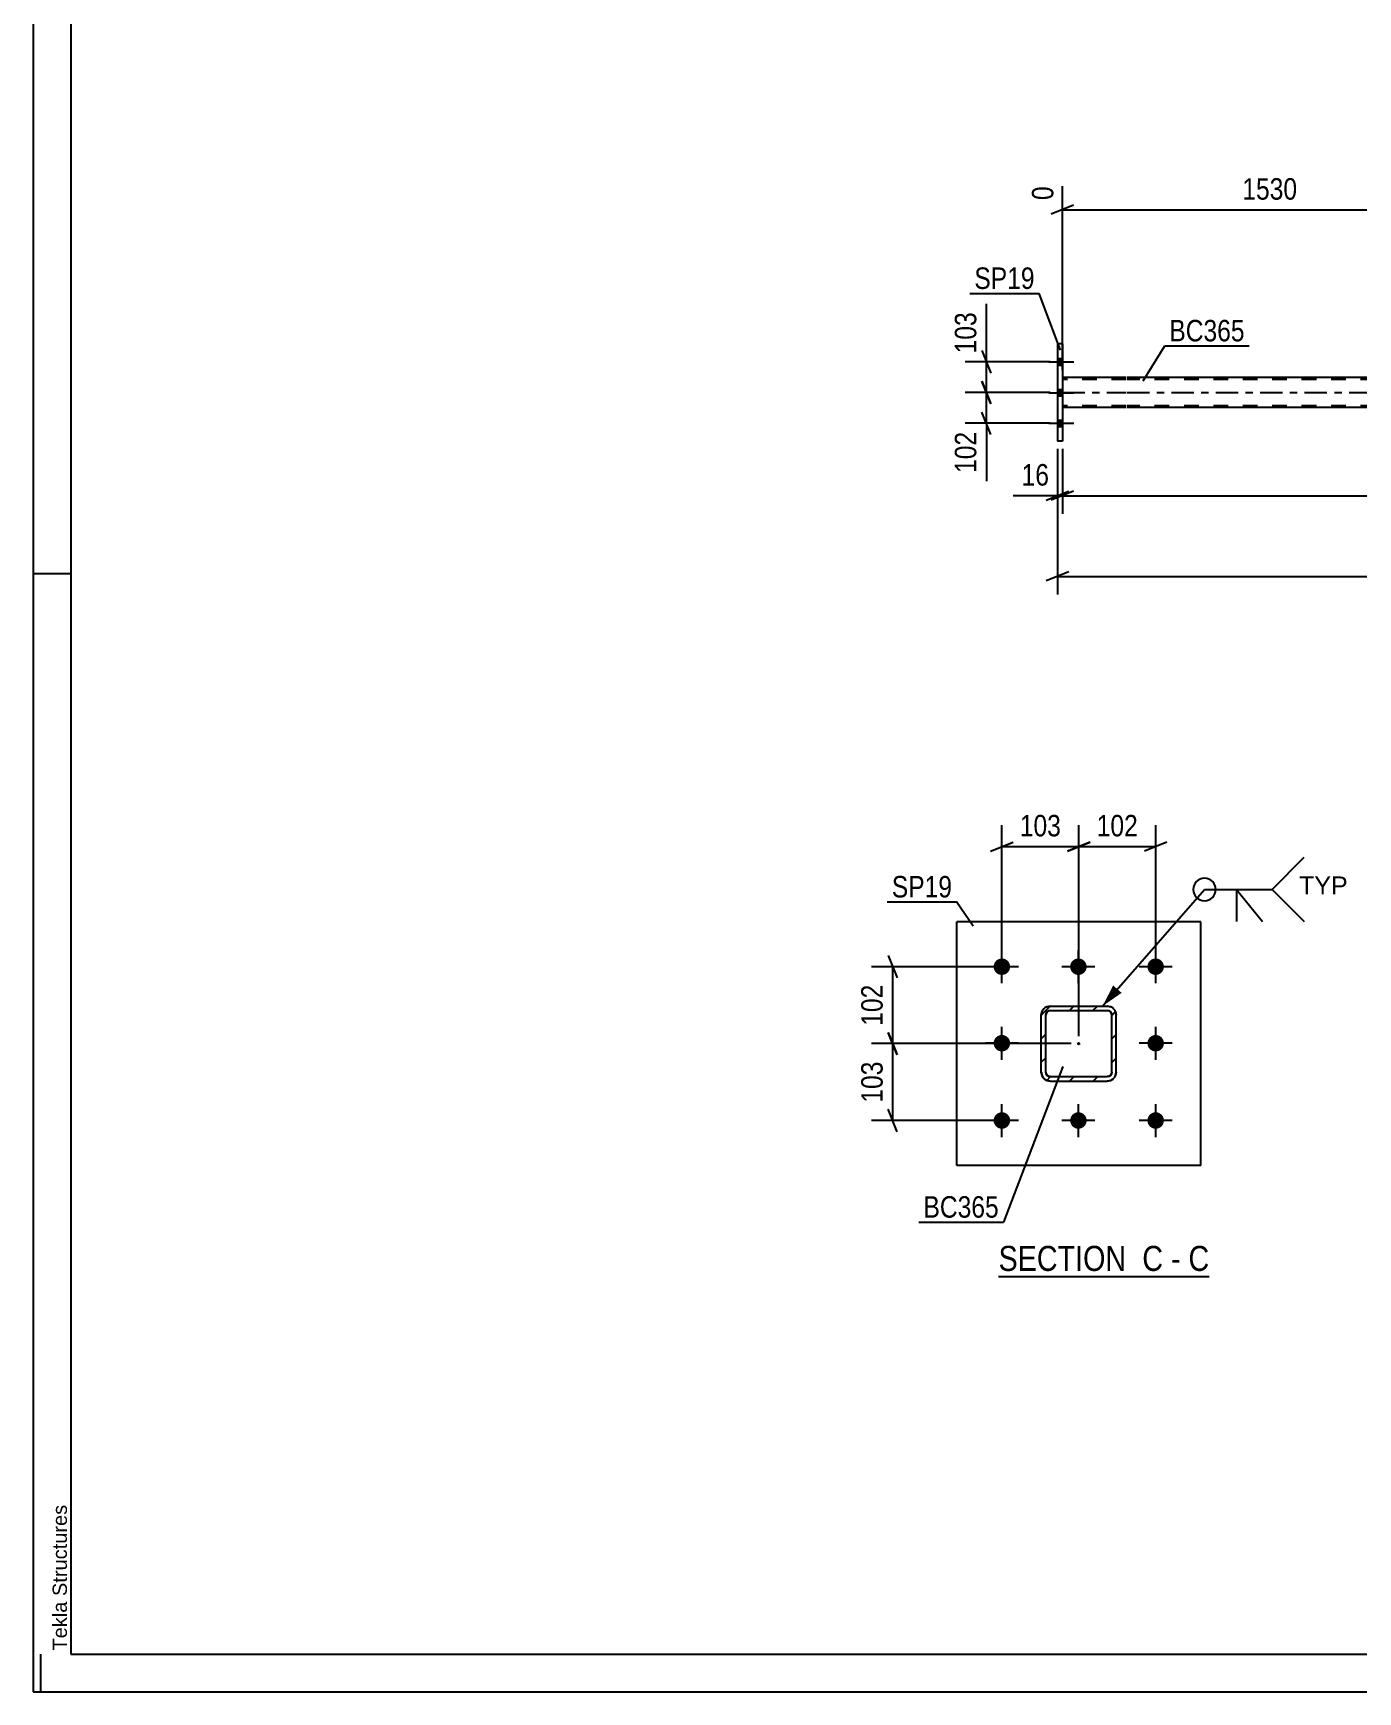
# Model space of a CAD drawing. Header units: millimetres. Extents: x 0 to 841, y 0 to 594.
# Drawn here: x 0 to 176.6, y 0 to 221.1 of the extents above; entities that cross this region are included whole.
import ezdxf

# ---------------------------------------------------------------- set-up
doc = ezdxf.new("R2010")
doc.units = ezdxf.units.MM
doc.linetypes.add('DXK_LINE_DOT2', pattern=[3.9198, 1.9599, -1.9599])
doc.linetypes.add('DXK_LINE_DOT3', pattern=[5.9187, 2.979, -0.9799, 0.9799, -0.9799])
doc.styles.add('Arial', font='ARIAL.TTF', dxfattribs={"height": 0.2})
doc.styles.add('Arial Narrow', font='ARIALN.TTF', dxfattribs={"height": 0.2})

# ---------------------------------------------------------------- blocks, each defined once
blk = doc.blocks.new('Unknown-570385202-1113')
at = {"color": 5, "linetype": 'Continuous'}
for p, q in [((0, 594), (0, 0)), ((5, 589), (5, 5)), ((5, 149), (0, 149)), ((1, 0), (1, 5)), ((5, 5), (836, 5)), ((0, 0), (841, 0))]:
    blk.add_line(p, q, dxfattribs=at)
at = {"color": 174, "linetype": 'Continuous', "style": 'Arial'}
blk.add_text('Tekla Structures', height=1.9102, rotation=90, dxfattribs=at).set_placement((4.5, 5.5))
blk = doc.blocks.new('Unknown-570385202-15 - 1229')
at = {"color": 6, "linetype": 'Continuous'}
blk.add_line((128.68, 55.35), (156.75, 55.35), dxfattribs=at)
at = {"color": 0, "linetype": 'Continuous'}
blk.add_wipeout([(146.79, 56.1), (146.79, 59.6), (128.68, 59.6), (128.68, 56.1)], dxfattribs=at)
at = {"color": 7, "linetype": 'Continuous', "style": 'Arial Narrow'}
blk.add_text('SECTION ', height=3.34, dxfattribs=at).set_placement((128.68, 56.1))
at = {"color": 0, "linetype": 'Continuous'}
blk.add_wipeout([(150.61, 56.1), (150.61, 59.6), (147.84, 59.6), (147.84, 56.1)], dxfattribs=at)
at = {"color": 7, "linetype": 'Continuous', "style": 'Arial Narrow'}
blk.add_text('C', height=3.34, dxfattribs=at).set_placement((147.84, 56.1))
at = {"color": 0, "linetype": 'Continuous'}
blk.add_wipeout([(152.94, 56.1), (152.94, 59.6), (151.66, 59.6), (151.66, 56.1)], dxfattribs=at)
at = {"color": 7, "linetype": 'Continuous', "style": 'Arial Narrow'}
blk.add_text('-', height=3.34, dxfattribs=at).set_placement((151.66, 56.1))
at = {"color": 0, "linetype": 'Continuous'}
blk.add_wipeout([(156.75, 56.1), (156.75, 59.6), (153.99, 59.6), (153.99, 56.1)], dxfattribs=at)
at = {"color": 7, "linetype": 'Continuous', "style": 'Arial Narrow'}
blk.add_text('C', height=3.34, dxfattribs=at).set_placement((153.99, 56.1))
blk = doc.blocks.new('Bolt-570385202-3204 - 3156')
at = {"linetype": 'Continuous'}
for points in [[(137.18, 176.84), (137.18, 177.72), (136.54, 177.72), (136.54, 176.84)], [(137.18, 176.84), (137.18, 177.72), (136.54, 177.72), (136.54, 176.84)], [(137.18, 176.84), (137.18, 177.72), (136.54, 177.72), (136.54, 176.84)], [(137.18, 172.72), (137.18, 173.6), (136.54, 173.6), (136.54, 172.72)], [(137.18, 172.72), (137.18, 173.6), (136.54, 173.6), (136.54, 172.72)], [(137.18, 168.64), (137.18, 169.52), (136.54, 169.52), (136.54, 168.64)], [(137.18, 168.64), (137.18, 169.52), (136.54, 169.52), (136.54, 168.64)], [(137.18, 168.64), (137.18, 169.52), (136.54, 169.52), (136.54, 168.64)]]:
    blk.add_hatch(color=1, dxfattribs=at).paths.add_polyline_path(points)
at = {"color": 1, "linetype": 'Continuous'}
for p, q in [((135.38, 177.28), (138.7, 177.28)), ((135.38, 177.28), (138.7, 177.28)), ((135.38, 177.28), (138.7, 177.28)), ((136.54, 177.72), (137.18, 177.72)), ((136.54, 177.72), (137.18, 177.72)), ((136.54, 177.72), (137.18, 177.72)), ((136.54, 176.84), (137.18, 176.84)), ((136.54, 176.84), (137.18, 176.84)), ((136.54, 176.84), (137.18, 176.84)), ((135.38, 173.16), (138.7, 173.16)), ((135.38, 173.16), (138.7, 173.16)), ((136.54, 173.6), (137.18, 173.6)), ((136.54, 173.6), (137.18, 173.6)), ((136.54, 172.72), (137.18, 172.72)), ((136.54, 172.72), (137.18, 172.72)), ((135.38, 169.08), (138.7, 169.08)), ((135.38, 169.08), (138.7, 169.08)), ((135.38, 169.08), (138.7, 169.08)), ((136.54, 169.52), (137.18, 169.52)), ((136.54, 169.52), (137.18, 169.52)), ((136.54, 169.52), (137.18, 169.52)), ((136.54, 168.64), (137.18, 168.64)), ((136.54, 168.64), (137.18, 168.64)), ((136.54, 168.64), (137.18, 168.64))]:
    blk.add_line(p, q, dxfattribs=at)
blk = doc.blocks.new('Part-570385202-3234 - 3156')
at = {"color": 2, "linetype": 'Continuous'}
for p, q in [((145.7, 175.18), (137.18, 175.18)), ((190.22, 175.18), (145.8, 175.18)), ((273.33, 175.18), (211.27, 175.18)), ((304.31, 175.18), (296.31, 175.18)), ((312.93, 175.18), (304.41, 175.18)), ((145.7, 171.18), (137.18, 171.18)), ((199.7, 171.18), (145.8, 171.18)), ((304.31, 171.18), (205.01, 171.18)), ((312.93, 171.18), (304.41, 171.18))]:
    blk.add_line(p, q, dxfattribs=at)
at = {"color": 7, "linetype": 'DXK_LINE_DOT2'}
for p, q in [((137.18, 175.18), (137.18, 171.18)), ((145.7, 174.94), (137.18, 174.94)), ((304.31, 174.94), (145.8, 174.94)), ((211.27, 175.18), (190.22, 175.18)), ((296.31, 175.18), (273.33, 175.18)), ((312.93, 174.94), (304.41, 174.94)), ((312.93, 175.18), (312.93, 171.18)), ((145.7, 171.42), (137.18, 171.42)), ((304.31, 171.42), (145.8, 171.42)), ((205.01, 171.18), (199.7, 171.18)), ((312.93, 171.42), (304.41, 171.42))]:
    blk.add_line(p, q, dxfattribs=at)
at = {"color": 7, "linetype": 'DXK_LINE_DOT3'}
for p, q in [((137.18, 173.18), (145.7, 173.18)), ((145.8, 173.18), (304.31, 173.18)), ((304.41, 173.18), (312.93, 173.18))]:
    blk.add_line(p, q, dxfattribs=at)
blk = doc.blocks.new('Part-570385202-3241 - 3156')
at = {"color": 2, "linetype": 'Continuous'}
for p, q in [((137.18, 179.68), (136.54, 179.68)), ((136.54, 179.68), (136.54, 166.68)), ((137.18, 179.68), (137.18, 166.68)), ((137.18, 166.68), (136.54, 166.68))]:
    blk.add_line(p, q, dxfattribs=at)
blk = doc.blocks.new('Part-570385202-1255 - 1229')
at = {"color": 2, "linetype": 'Continuous'}
for p, q in [((155.62, 102.65), (123.12, 102.65)), ((123.12, 70.15), (123.12, 102.65)), ((155.62, 70.15), (155.62, 102.65)), ((155.62, 70.15), (123.12, 70.15))]:
    blk.add_line(p, q, dxfattribs=at)
blk = doc.blocks.new('Bolt-570385202-1291 - 1229')
at = {"linetype": 'Continuous'}
for points in [[(129.12, 95.55, -1), (129.12, 97.75, -1)], [(139.32, 95.55, -1), (139.32, 97.75, -1)], [(149.62, 95.55, -1), (149.62, 97.75, -1)], [(129.12, 85.35, -1), (129.12, 87.55, -1)], [(149.62, 85.35, -1), (149.62, 87.55, -1)], [(129.12, 75.05, -1), (129.12, 77.25, -1)], [(139.32, 75.05, -1), (139.32, 77.25, -1)], [(149.62, 75.05, -1), (149.62, 77.25, -1)]]:
    blk.add_hatch(color=1, dxfattribs=at).paths.add_polyline_path(points)
at = {"color": 1, "linetype": 'Continuous'}
for p, q in [((129.12, 94.45), (129.12, 98.85)), ((139.32, 94.45), (139.32, 98.85)), ((149.62, 94.45), (149.62, 98.85)), ((131.32, 96.65), (126.92, 96.65)), ((141.52, 96.65), (137.12, 96.65)), ((151.82, 96.65), (147.42, 96.65)), ((129.12, 84.25), (129.12, 88.65)), ((149.62, 84.25), (149.62, 88.65)), ((131.32, 86.45), (126.92, 86.45)), ((151.82, 86.45), (147.42, 86.45)), ((129.12, 73.95), (129.12, 78.35)), ((139.32, 73.95), (139.32, 78.35)), ((149.62, 73.95), (149.62, 78.35)), ((131.32, 76.15), (126.92, 76.15)), ((141.52, 76.15), (137.12, 76.15)), ((151.82, 76.15), (147.42, 76.15))]:
    blk.add_line(p, q, dxfattribs=at)
blk = doc.blocks.new('Part-570385202-1272 - 1229')
at = {"linetype": 'Continuous'}
h = blk.add_hatch(dxfattribs=at)
h.set_pattern_fill('', scale=0.7, style=0, pattern_type=0)
h.set_pattern_definition([(45, (135.575, 91.3985), (-1.57154, 1.57154), [])])
h.paths.add_polyline_path([(143.17, 91.4), (135.57, 91.4), (135.12, 91.31), (134.73, 91.05), (134.47, 90.66), (134.37, 90.2), (134.37, 82.6), (134.47, 82.14), (134.73, 81.75), (135.12, 81.49), (135.57, 81.4), (143.17, 81.4), (143.63, 81.49), (144.02, 81.75), (144.28, 82.14), (144.37, 82.6), (144.37, 90.2), (144.28, 90.66), (144.02, 91.05), (143.63, 91.31)])
h.paths.add_polyline_path([(143.73, 90.43), (143.77, 90.2), (143.77, 82.6), (143.73, 82.37), (143.6, 82.17), (143.4, 82.04), (143.17, 82), (135.57, 82), (135.35, 82.04), (135.15, 82.17), (135.02, 82.37), (134.97, 82.6), (134.97, 90.2), (135.02, 90.43), (135.15, 90.62), (135.35, 90.75), (135.57, 90.8), (143.17, 90.8), (143.4, 90.75), (143.6, 90.62)])
blk.add_hatch(color=246, dxfattribs=at).paths.add_polyline_path([(139.37, 86.3, -1), (139.37, 86.5, -1)])
at = {"color": 7, "linetype": 'DXK_LINE_DOT2'}
for p, q in [((134.37, 90.2), (134.47, 90.66)), ((135.12, 91.31), (135.57, 91.4)), ((135.35, 90.75), (135.15, 90.62)), ((135.57, 90.8), (135.35, 90.75)), ((135.57, 91.4), (143.17, 91.4)), ((135.57, 90.8), (143.17, 90.8)), ((143.17, 91.4), (143.63, 91.31)), ((143.4, 90.75), (143.17, 90.8)), ((143.6, 90.62), (143.4, 90.75)), ((144.28, 90.66), (144.37, 90.2)), ((134.37, 82.6), (134.37, 90.2)), ((135.02, 90.43), (134.97, 90.2)), ((134.97, 82.6), (134.97, 90.2)), ((135.15, 90.62), (135.02, 90.43)), ((143.73, 90.43), (143.6, 90.62)), ((143.77, 90.2), (143.73, 90.43)), ((143.77, 82.6), (143.77, 90.2)), ((144.37, 82.6), (144.37, 90.2)), ((134.47, 82.14), (134.37, 82.6)), ((134.97, 82.6), (135.02, 82.37)), ((135.02, 82.37), (135.15, 82.17)), ((135.15, 82.17), (135.35, 82.04)), ((135.35, 82.04), (135.57, 82)), ((135.57, 82), (143.17, 82)), ((143.17, 82), (143.4, 82.04)), ((143.4, 82.04), (143.6, 82.17)), ((143.6, 82.17), (143.73, 82.37)), ((143.73, 82.37), (143.77, 82.6)), ((144.37, 82.6), (144.28, 82.14)), ((135.57, 81.4), (135.12, 81.49)), ((135.57, 81.4), (143.17, 81.4)), ((143.63, 81.49), (143.17, 81.4))]:
    blk.add_line(p, q, dxfattribs=at)
at = {"color": 2, "linetype": 'Continuous'}
for p, q in [((134.47, 90.66), (134.37, 90.2)), ((135.57, 91.4), (135.12, 91.31)), ((135.15, 90.62), (135.35, 90.75)), ((135.35, 90.75), (135.57, 90.8)), ((135.57, 91.4), (143.17, 91.4)), ((135.57, 90.8), (143.17, 90.8)), ((143.63, 91.31), (143.17, 91.4)), ((143.17, 90.8), (143.4, 90.75)), ((143.4, 90.75), (143.6, 90.62)), ((144.37, 90.2), (144.28, 90.66)), ((134.37, 82.6), (134.37, 90.2)), ((134.97, 90.2), (135.02, 90.43)), ((134.97, 82.6), (134.97, 90.2)), ((135.02, 90.43), (135.15, 90.62)), ((143.6, 90.62), (143.73, 90.43)), ((143.73, 90.43), (143.77, 90.2)), ((143.77, 82.6), (143.77, 90.2)), ((144.37, 82.6), (144.37, 90.2)), ((134.37, 82.6), (134.47, 82.14)), ((135.02, 82.37), (134.97, 82.6)), ((135.15, 82.17), (135.02, 82.37)), ((135.35, 82.04), (135.15, 82.17)), ((135.57, 82), (135.35, 82.04)), ((135.57, 82), (143.17, 82)), ((143.4, 82.04), (143.17, 82)), ((143.6, 82.17), (143.4, 82.04)), ((143.73, 82.37), (143.6, 82.17)), ((143.77, 82.6), (143.73, 82.37)), ((144.28, 82.14), (144.37, 82.6)), ((135.12, 81.49), (135.57, 81.4)), ((135.57, 81.4), (143.17, 81.4)), ((143.17, 81.4), (143.63, 81.49))]:
    blk.add_line(p, q, dxfattribs=at)
at = {"color": 7, "linetype": 'DXK_LINE_DOT3'}
blk.add_line((139.37, 86.4), (139.37, 86.4), dxfattribs=at)
at = {"color": 246, "linetype": 'DXK_LINE_DOT2'}
blk.add_line((139.37, 86.4), (139.37, 86.4), dxfattribs=at)
at = {"color": 246, "linetype": 'Continuous'}
blk.add_circle((139.37, 86.4), 0.1, dxfattribs=at)
at = {"color": 7, "linetype": 'DXK_LINE_DOT2'}
for centre, start, end in [((135.57, 90.2), 112.5, 157.5), ((143.17, 90.2), 22.5, 67.5), ((135.57, 82.6), 202.5, 247.5), ((143.17, 82.6), 292.5, 337.5)]:
    blk.add_arc(centre, 1.2, start, end, dxfattribs=at)
at = {"color": 2, "linetype": 'Continuous'}
for centre, start, end in [((135.57, 90.2), 112.5, 157.5), ((143.17, 90.2), 22.5, 67.5), ((135.57, 82.6), 202.5, 247.5), ((143.17, 82.6), 292.5, 337.5)]:
    blk.add_arc(centre, 1.2, start, end, dxfattribs=at)
blk = doc.blocks.new('StraightDimension-570385202-15967 - 3156')
at = {"color": 7, "linetype": 'Continuous'}
for p, q in [((135.54, 177.28), (124.21, 177.28)), ((126.46, 178.78), (127.66, 175.78)), ((127.06, 173.18), (127.06, 177.28)), ((127.66, 171.68), (126.46, 174.68)), ((135.54, 173.18), (124.21, 173.18))]:
    blk.add_line(p, q, dxfattribs=at)
at = {"color": 0}
blk.add_wipeout([(126.31, 184.49), (122.11, 184.49), (122.11, 177.8), (126.31, 177.8)], dxfattribs=at)
at = {"color": 7, "linetype": 'Continuous'}
blk.add_line((127.06, 177.28), (127.06, 185.01), dxfattribs=at)
blk.add_line((127.06, 177.28), (127.06, 185.01), dxfattribs=at)
at = {"color": 3, "style": 'Arial Narrow'}
blk.add_text('103', height=2.863, rotation=90.0002, dxfattribs=at).set_placement((125.71, 178.4))
blk = doc.blocks.new('StraightDimension-570385202-15968 - 3156')
at = {"color": 7, "linetype": 'Continuous'}
for p, q in [((126.46, 174.68), (127.66, 171.68)), ((135.54, 173.18), (124.21, 173.18)), ((127.06, 169.08), (127.06, 173.18)), ((127.66, 167.58), (126.46, 170.58)), ((135.54, 169.08), (124.21, 169.08))]:
    blk.add_line(p, q, dxfattribs=at)
at = {"color": 0}
blk.add_wipeout([(126.31, 168.55), (122.11, 168.55), (122.11, 161.87), (126.31, 161.87)], dxfattribs=at)
at = {"color": 7, "linetype": 'Continuous'}
blk.add_line((127.06, 169.08), (127.06, 161.35), dxfattribs=at)
blk.add_line((127.06, 169.08), (127.06, 161.35), dxfattribs=at)
at = {"color": 3, "style": 'Arial Narrow'}
blk.add_text('102', height=2.863, rotation=90.0002, dxfattribs=at).set_placement((125.71, 162.47))
blk = doc.blocks.new('StraightDimension-570385202-3251 - 3156')
at = {"color": 7, "linetype": 'Continuous'}
for p, q in [((136.54, 165.68), (136.54, 146.28)), ((313.57, 165.68), (313.57, 146.28)), ((138.04, 149.28), (135.04, 148.08)), ((136.54, 148.68), (313.57, 148.68)), ((312.07, 148.08), (315.07, 149.28))]:
    blk.add_line(p, q, dxfattribs=at)
at = {"color": 0}
blk.add_wipeout([(229.31, 149.43), (229.31, 153.63), (220.8, 153.63), (220.8, 149.43)], dxfattribs=at)
at = {"color": 3, "style": 'Arial Narrow'}
blk.add_text('5417', height=2.863, dxfattribs=at).set_placement((221.4, 150.03))
blk = doc.blocks.new('StraightDimension-570385202-6544 - 3156')
at = {"color": 7, "linetype": 'Continuous'}
for p, q in [((192.49, 180.08), (192.49, 206.15)), ((137.18, 176.18), (137.18, 200.67)), ((138.68, 198.14), (135.68, 196.94)), ((137.18, 197.54), (192.49, 197.54)), ((190.99, 196.94), (193.99, 198.14))]:
    blk.add_line(p, q, dxfattribs=at)
at = {"color": 0, "linetype": 'Continuous'}
for points in [[(191.89, 206.75), (187.69, 206.75), (187.69, 198.24), (191.89, 198.24)], [(136.58, 201.27), (132.38, 201.27), (132.38, 198.24), (136.58, 198.24)]]:
    blk.add_wipeout(points, dxfattribs=at)
at = {"color": 0}
blk.add_wipeout([(169.09, 198.29), (169.09, 202.49), (160.57, 202.49), (160.57, 198.29)], dxfattribs=at)
at = {"color": 3, "linetype": 'Continuous', "style": 'Arial Narrow'}
for s, height, p in [('1530', 2.863, (191.29, 198.84)), ('0', 2.86, (135.98, 198.84))]:
    blk.add_text(s, height=height, rotation=90.0002, dxfattribs=at).set_placement(p)
at = {"color": 3, "style": 'Arial Narrow'}
blk.add_text('1530', height=2.863, dxfattribs=at).set_placement((161.17, 198.89))
blk = doc.blocks.new('StraightDimension-570385202-3366 - 3156')
at = {"color": 7, "linetype": 'Continuous'}
for p, q in [((136.54, 165.68), (136.54, 157.03)), ((137.18, 165.68), (137.18, 157.03)), ((135.04, 158.83), (138.04, 160.03)), ((138.68, 160.03), (135.68, 158.83)), ((136.54, 159.43), (137.18, 159.43))]:
    blk.add_line(p, q, dxfattribs=at)
at = {"color": 0}
blk.add_wipeout([(136.01, 160.18), (136.01, 164.38), (131.15, 164.38), (131.15, 160.18)], dxfattribs=at)
at = {"color": 7, "linetype": 'Continuous'}
blk.add_line((136.54, 159.43), (130.63, 159.43), dxfattribs=at)
blk.add_line((136.54, 159.43), (130.63, 159.43), dxfattribs=at)
at = {"color": 3, "style": 'Arial Narrow'}
blk.add_text('16', height=2.863, dxfattribs=at).set_placement((131.75, 160.78))
blk = doc.blocks.new('StraightDimension-570385202-3376 - 3156')
at = {"color": 7, "linetype": 'Continuous'}
for p, q in [((137.18, 165.68), (137.18, 157.03)), ((312.93, 165.68), (312.93, 157.03)), ((138.68, 160.03), (135.68, 158.83)), ((137.18, 159.43), (312.93, 159.43)), ((311.43, 158.83), (314.43, 160.03))]:
    blk.add_line(p, q, dxfattribs=at)
at = {"color": 0}
blk.add_wipeout([(229.31, 160.18), (229.31, 164.38), (220.8, 164.38), (220.8, 160.18)], dxfattribs=at)
at = {"color": 3, "style": 'Arial Narrow'}
blk.add_text('5385', height=2.863, dxfattribs=at).set_placement((221.4, 160.78))
blk = doc.blocks.new('StraightDimension-570385202-16014 - 1229')
at = {"color": 7, "linetype": 'Continuous'}
for p, q in [((138.37, 86.4), (111.73, 86.4)), ((113.98, 87.9), (115.18, 84.9)), ((114.58, 76.15), (114.58, 86.4)), ((115.18, 74.65), (113.98, 77.65)), ((128.12, 76.15), (111.73, 76.15))]:
    blk.add_line(p, q, dxfattribs=at)
at = {"color": 0}
blk.add_wipeout([(113.83, 84.62), (109.63, 84.62), (109.63, 77.93), (113.83, 77.93)], dxfattribs=at)
at = {"color": 3, "style": 'Arial Narrow'}
blk.add_text('103', height=2.863, rotation=90.0002, dxfattribs=at).set_placement((113.23, 78.53))
blk = doc.blocks.new('StraightDimension-570385202-15988 - 1229')
at = {"color": 7, "linetype": 'Continuous'}
for p, q in [((139.37, 87.4), (139.37, 115.52)), ((149.62, 97.65), (149.62, 115.52)), ((137.87, 112.07), (140.87, 113.27)), ((151.12, 113.27), (148.12, 112.07)), ((139.37, 112.67), (149.62, 112.67))]:
    blk.add_line(p, q, dxfattribs=at)
at = {"color": 0}
blk.add_wipeout([(147.84, 113.42), (147.84, 117.62), (141.16, 117.62), (141.16, 113.42)], dxfattribs=at)
at = {"color": 3, "style": 'Arial Narrow'}
blk.add_text('102', height=2.863, dxfattribs=at).set_placement((141.76, 114.02))
blk = doc.blocks.new('StraightDimension-570385202-15989 - 1229')
at = {"color": 7, "linetype": 'Continuous'}
for p, q in [((129.12, 97.65), (129.12, 115.52)), ((139.37, 87.4), (139.37, 115.52)), ((127.62, 112.07), (130.62, 113.27)), ((140.87, 113.27), (137.87, 112.07)), ((129.12, 112.67), (139.37, 112.67))]:
    blk.add_line(p, q, dxfattribs=at)
at = {"color": 0}
blk.add_wipeout([(137.59, 113.42), (137.59, 117.62), (130.91, 117.62), (130.91, 113.42)], dxfattribs=at)
at = {"color": 3, "style": 'Arial Narrow'}
blk.add_text('103', height=2.863, dxfattribs=at).set_placement((131.51, 114.02))
blk = doc.blocks.new('StraightDimension-570385202-16013 - 1229')
at = {"color": 7, "linetype": 'Continuous'}
for p, q in [((113.98, 98.15), (115.18, 95.15)), ((128.12, 96.65), (111.73, 96.65)), ((114.58, 86.4), (114.58, 96.65)), ((138.37, 86.4), (111.73, 86.4)), ((115.18, 84.9), (113.98, 87.9))]:
    blk.add_line(p, q, dxfattribs=at)
at = {"color": 0}
blk.add_wipeout([(113.83, 94.87), (109.63, 94.87), (109.63, 88.18), (113.83, 88.18)], dxfattribs=at)
at = {"color": 3, "style": 'Arial Narrow'}
blk.add_text('102', height=2.863, rotation=90.0002, dxfattribs=at).set_placement((113.23, 88.78))
blk = doc.blocks.new('Mark-570385202-3230 - 3156')
at = {"color": 0}
blk.add_wipeout([(161.49, 180), (161.49, 183), (151.44, 183), (151.44, 180)], dxfattribs=at)
blk.add_wipeout([(161.49, 180), (161.49, 183), (151.44, 183), (151.44, 180)], dxfattribs=at)
at = {"color": 30, "linetype": 'Continuous'}
for p, q in [((147.95, 174.73), (150.84, 179.4)), ((150.84, 179.4), (162.09, 179.4))]:
    blk.add_line(p, q, dxfattribs=at)
at = {"color": 3, "style": 'Arial Narrow'}
blk.add_text('BC365', height=2.863, dxfattribs=at).set_placement((151.44, 180))
blk = doc.blocks.new('Mark-570385202-3237 - 3156')
at = {"color": 0}
blk.add_wipeout([(133.49, 186.99), (133.49, 189.99), (125.45, 189.99), (125.45, 186.99)], dxfattribs=at)
blk.add_wipeout([(133.49, 186.99), (133.49, 189.99), (125.45, 189.99), (125.45, 186.99)], dxfattribs=at)
at = {"color": 30, "linetype": 'Continuous'}
for p in [(124.85, 186.39), (136.95, 178.83)]:
    blk.add_line(p, (134.09, 186.39), dxfattribs=at)
at = {"color": 3, "style": 'Arial Narrow'}
blk.add_text('SP19', height=2.863, dxfattribs=at).set_placement((125.45, 186.99))
blk = doc.blocks.new('Mark-570385202-1250 - 1229')
at = {"color": 0}
blk.add_wipeout([(122.49, 105.88), (122.49, 108.88), (114.45, 108.88), (114.45, 105.88)], dxfattribs=at)
blk.add_wipeout([(122.49, 105.88), (122.49, 108.88), (114.45, 108.88), (114.45, 105.88)], dxfattribs=at)
at = {"color": 30, "linetype": 'Continuous'}
for p in [(113.85, 105.28), (125.29, 102.04)]:
    blk.add_line(p, (123.09, 105.28), dxfattribs=at)
at = {"color": 3, "style": 'Arial Narrow'}
blk.add_text('SP19', height=2.863, dxfattribs=at).set_placement((114.45, 105.88))
blk = doc.blocks.new('WeldMark-570385202-1352 - 1229')
at = {"linetype": 'Continuous'}
blk.add_hatch(color=30, dxfattribs=at).paths.add_polyline_path([(145.08, 93.16), (142.54, 91.4), (143.95, 94.15)])
at = {"color": 30, "linetype": 'Continuous'}
for p, q in [((142.54, 91.4), (156.13, 106.94)), ((156.13, 106.94), (165.13, 106.94))]:
    blk.add_line(p, q, dxfattribs=at)
at = {"color": 3, "linetype": 'Continuous'}
for q in [(163.84, 102.66), (160.41, 102.66)]:
    blk.add_line((160.41, 106.94), q, dxfattribs=at)
for start, end in [(90, 270), (270, 90)]:
    blk.add_arc((156.13, 106.94), 1.5, start, end, dxfattribs=at)
at = {"color": 0, "linetype": 'Continuous'}
blk.add_wipeout([(175.21, 106.29), (175.21, 108.79), (168.73, 108.79), (168.73, 106.29)], dxfattribs=at)
blk.add_wipeout([(175.21, 106.29), (175.21, 108.79), (168.73, 108.79), (168.73, 106.29)], dxfattribs=at)
at = {"color": 3, "linetype": 'Continuous'}
for q in [(169.41, 111.23), (169.41, 102.66)]:
    blk.add_line((165.13, 106.94), q, dxfattribs=at)
at = {"color": 3, "linetype": 'Continuous', "style": 'Arial'}
blk.add_text('TYP', height=2.388, dxfattribs=at).set_placement((168.73, 106.29))
blk = doc.blocks.new('Mark-570385202-1268 - 1229')
at = {"color": 0}
blk.add_wipeout([(128.72, 63.2), (128.72, 66.2), (118.67, 66.2), (118.67, 63.2)], dxfattribs=at)
blk.add_wipeout([(128.72, 63.2), (128.72, 66.2), (118.67, 66.2), (118.67, 63.2)], dxfattribs=at)
at = {"color": 30, "linetype": 'Continuous'}
for p in [(137.25, 83.36), (118.07, 62.6)]:
    blk.add_line(p, (129.32, 62.6), dxfattribs=at)
at = {"color": 3, "style": 'Arial Narrow'}
blk.add_text('BC365', height=2.863, dxfattribs=at).set_placement((118.67, 63.2))

msp = doc.modelspace()

# ---------------------------------------------------------------- block references
for name in ['Unknown-570385202-1113', 'Part-570385202-3241 - 3156', 'Bolt-570385202-3204 - 3156', 'Part-570385202-3234 - 3156', 'Part-570385202-1255 - 1229', 'Bolt-570385202-1291 - 1229', 'Part-570385202-1272 - 1229']:
    msp.add_blockref(name, (0, 0))

# ---------------------------------------------------------------- next in the draw order: block references
for name in ['StraightDimension-570385202-15967 - 3156', 'Mark-570385202-1250 - 1229', 'StraightDimension-570385202-16014 - 1229', 'Unknown-570385202-15 - 1229']:
    msp.add_blockref(name, (0, 0))

# ---------------------------------------------------------------- next in the draw order: block references
for name in ['StraightDimension-570385202-6544 - 3156', 'StraightDimension-570385202-15968 - 3156', 'StraightDimension-570385202-15988 - 1229', 'Mark-570385202-1268 - 1229']:
    msp.add_blockref(name, (0, 0))

# ---------------------------------------------------------------- next in the draw order: block references
for name in ['Mark-570385202-3237 - 3156', 'Mark-570385202-3230 - 3156', 'StraightDimension-570385202-3251 - 3156', 'StraightDimension-570385202-15989 - 1229', 'WeldMark-570385202-1352 - 1229']:
    msp.add_blockref(name, (0, 0))

# ---------------------------------------------------------------- next in the draw order: block references
for name in ['StraightDimension-570385202-3366 - 3156', 'StraightDimension-570385202-16013 - 1229']:
    msp.add_blockref(name, (0, 0))

# ---------------------------------------------------------------- next in the draw order: block references
msp.add_blockref('StraightDimension-570385202-3376 - 3156', (0, 0))

doc.saveas('drawing.dxf')
